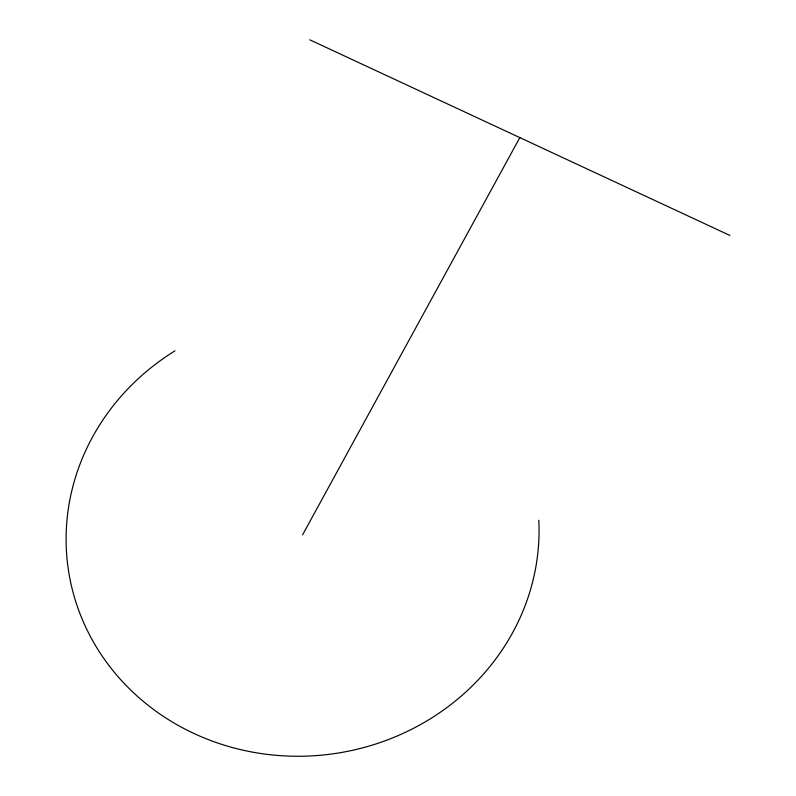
<?xml version="1.0" encoding="UTF-8"?>
<svg xmlns="http://www.w3.org/2000/svg" width="796" height="796" viewBox="0 0 796 796"><rect width="100%" height="100%" fill="white"/><g stroke="black" fill="none" stroke-linecap="round" stroke-linejoin="round"><path stroke-width="1.19" d="M302.579 534.862L519.828 137.618M309.773 39.8L729.882 235.427M538.802 520.266A236.79 221.059 -8.3 0 1 193.965 733.484A236.79 221.059 -8.3 0 1 174.981 350.837"/></g></svg>
